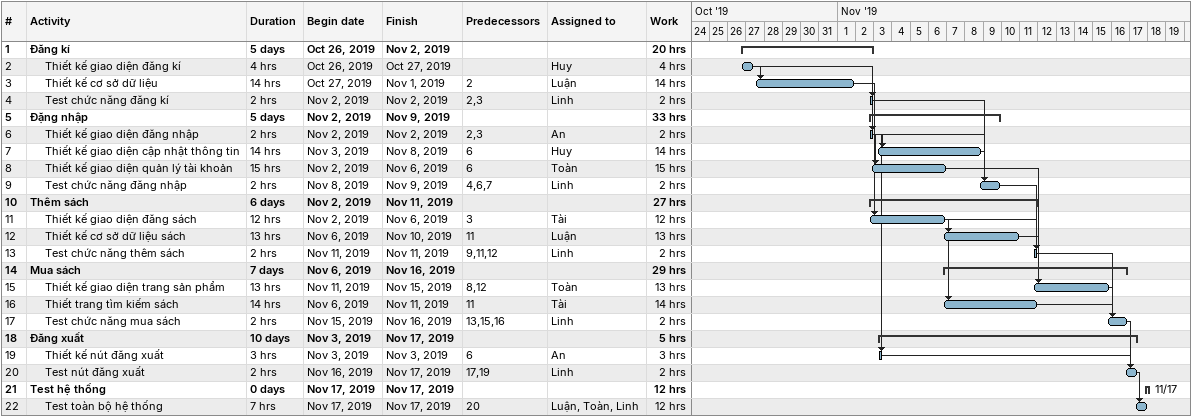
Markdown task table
| ID | Level | Task | Duration | Start | Finish | Predecessors | Resources | Work (h) |
|---|---|---|---|---|---|---|---|---|
| 1 | 1 | **Đăng kí** | 5d | 2019-10-26 | 2019-11-02 |  |  | 20 |
| 2 | 2 | Thiết kế giao diện đăng kí | 4h | 2019-10-26 | 2019-10-27 |  | Huy | 4 |
| 3 | 2 | Thiết kế cơ sở dữ liệu | 14h | 2019-10-27 | 2019-11-01 | 2 | Luận | 14 |
| 4 | 2 | Test chức năng đăng kí | 2h | 2019-11-02 | 2019-11-02 | 2, 3 | Linh | 2 |
| 5 | 1 | **Đặng nhập** | 5d | 2019-11-02 | 2019-11-09 |  |  | 33 |
| 6 | 2 | Thiết kế giao diện đăng nhập | 2h | 2019-11-02 | 2019-11-02 | 2, 3 | An | 2 |
| 7 | 2 | Thiết kế giao diện cập nhật thông tin | 14h | 2019-11-03 | 2019-11-08 | 6 | Huy | 14 |
| 8 | 2 | Thiết kế giao diện quản lý tài khoản | 15h | 2019-11-02 | 2019-11-06 | 6 | Toàn | 15 |
| 9 | 2 | Test chức năng đăng nhập | 2h | 2019-11-08 | 2019-11-09 | 4, 6, 7 | Linh | 2 |
| 10 | 1 | **Thêm sách** | 6d | 2019-11-02 | 2019-11-11 |  |  | 27 |
| 11 | 2 | Thiết kế giao diện đăng sách | 12h | 2019-11-02 | 2019-11-06 | 3 | Tài | 12 |
| 12 | 2 | Thiết kế cơ sở dữ liệu sách | 13h | 2019-11-06 | 2019-11-10 | 11 | Luận | 13 |
| 13 | 2 | Test chức năng thêm sách | 2h | 2019-11-11 | 2019-11-11 | 9, 11, 12 | Linh | 2 |
| 14 | 1 | **Mua sách** | 7d | 2019-11-06 | 2019-11-16 |  |  | 29 |
| 15 | 2 | Thiết kế giao diện trang sản phẩm | 13h | 2019-11-11 | 2019-11-15 | 8, 12 | Toàn | 13 |
| 16 | 2 | Thiết trang tìm kiếm sách | 14h | 2019-11-06 | 2019-11-11 | 11 | Tài | 14 |
| 17 | 2 | Test chức năng mua sách | 2h | 2019-11-15 | 2019-11-16 | 13, 15, 16 | Linh | 2 |
| 18 | 1 | **Đăng xuất** | 10d | 2019-11-03 | 2019-11-17 |  |  | 5 |
| 19 | 2 | Thiết kế nút đăng xuất | 3h | 2019-11-03 | 2019-11-03 | 6 | An | 3 |
| 20 | 2 | Test nút đăng xuất | 2h | 2019-11-16 | 2019-11-17 | 17, 19 | Linh | 2 |
| 21 | 1 | **Test hệ thống** | 0d | 2019-11-17 | 2019-11-17 |  |  | 12 |
| 22 | 2 | Test toàn bộ hệ thống | 7h | 2019-11-17 | 2019-11-17 | 20 | Luận, Toàn, Linh | 12 |
